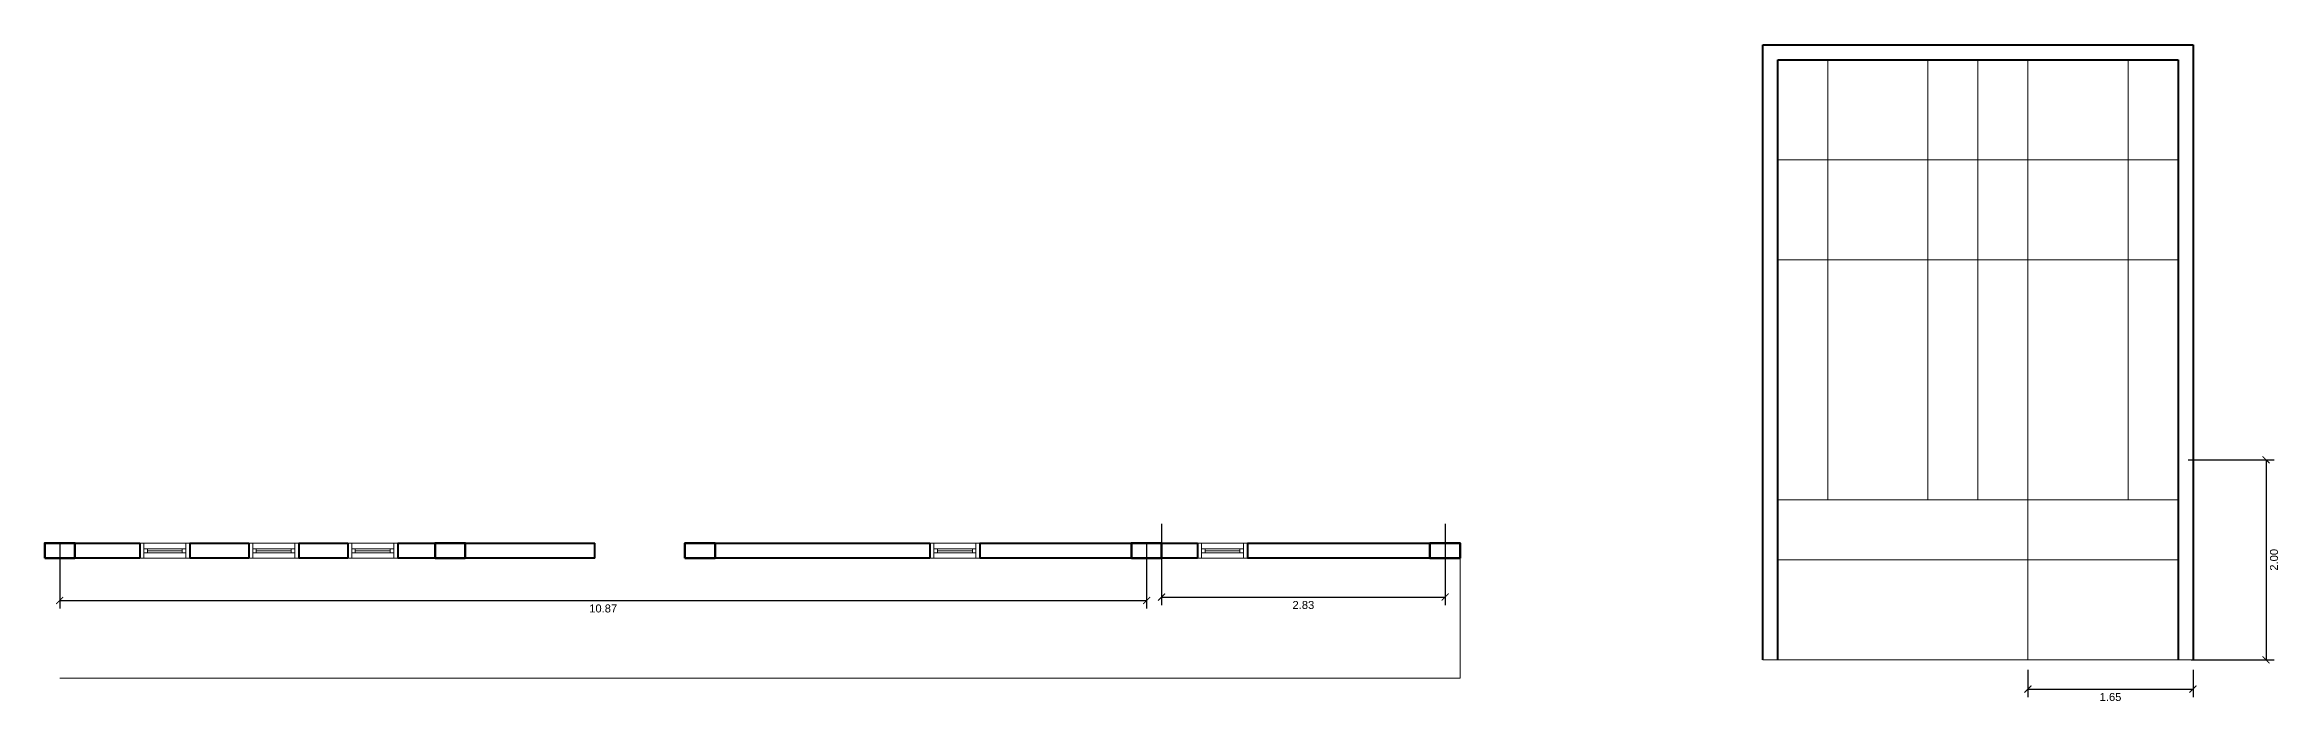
# Model space of a CAD drawing. Header units: millimetres. Extents: x 107 to 309, y 11 to 70.
# Drawn here: x 250.53 to 272.87, y 36.23 to 42.81 of the extents above; entities that cross this region are included whole.
import ezdxf

# ---------------------------------------------------------------- set-up
doc = ezdxf.new("R2010")
doc.units = ezdxf.units.MM
doc.header["$PDMODE"] = 32
doc.layers.get('0').update_dxf_attribs({"lineweight": 0})
doc.layers.get('Defpoints').update_dxf_attribs({"color": 167, "lineweight": 0})
for name, color, linetype, lineweight in [('A-Column', 200, 'Continuous', 50), ('A-Door', 40, 'Continuous', 0), ('A-Draw', 2, 'Continuous', 0), ('A-Floor level obj', 245, 'Continuous', 0), ('A-Wall', 153, 'Continuous', 40), ('A-Window', 6, 'Continuous', 0), ('A-Window Glass', 111, 'Continuous', 0)]:
    doc.layers.add(name, color=color, linetype=linetype, lineweight=lineweight)
doc.styles.add('ejes', font='swissel.ttf')
doc.dimstyles.new('DIM50', dxfattribs={"dimtxt": 0.08, "dimasz": 0.07, "dimexe": 0.08, "dimexo": 0.1, "dimgap": 0.04, "dimtad": 2, "dimzin": 4, "dimdsep": 46, "dimtxsty": 'ejes', "dimblk": 'ARCHTICK', "dimcen": 0.05, "dimadec": 0, "dimazin": 0, "dimtfac": 1, "dimtix": 1, "dimtmove": 0, "dimatfit": 3, "dimfxl": 0.08, "dimarcsym": 0})

# ---------------------------------------------------------------- blocks, each defined once
blk = doc.blocks.new('_ArchTick')
at = {"color": 0, "linetype": 'ByBlock', "const_width": 0.15}
blk.add_lwpolyline([(-0.5, -0.5), (0.5, 0.5)], dxfattribs=at)
blk = doc.blocks.new('*D148')
at = {"layer": 'A-Draw', "color": 0, "lineweight": -2}
for p, q in [((271.955, 38.657), (272.815, 38.657)), ((272.735, 38.657), (272.735, 36.657)), ((271.988, 36.657), (272.815, 36.657))]:
    blk.add_line(p, q, dxfattribs=at)
at = {"layer": 'Defpoints', "color": 0}
for p in [(271.855, 38.657), (271.888, 36.657), (272.735, 36.657)]:
    blk.add_point(p, dxfattribs=at)
at = {"layer": 'A-Draw', "color": 0, "lineweight": -2, "xscale": 0.07, "yscale": 0.07, "zscale": 0.07}
for p, rotation in [((272.735, 38.657), 90), ((272.735, 36.657), 270)]:
    blk.add_blockref('_ArchTick', p, dxfattribs=dict(at, rotation=rotation))
at = {"layer": 'A-Draw', "color": 0, "insert": (272.815, 37.657), "char_height": 0.08, "attachment_point": 5, "rotation": 90, "style": 'ejes'}
blk.add_mtext('2.00', dxfattribs=at)
blk = doc.blocks.new('*D149')
at = {"layer": 'A-Draw', "color": 0, "lineweight": -2}
for p, q in [((270.355, 36.557), (270.355, 36.285)), ((272.005, 36.557), (272.005, 36.285)), ((270.355, 36.365), (272.005, 36.365))]:
    blk.add_line(p, q, dxfattribs=at)
at = {"layer": 'Defpoints', "color": 0}
for p in [(270.355, 36.657), (272.005, 36.657), (272.005, 36.365)]:
    blk.add_point(p, dxfattribs=at)
at = {"layer": 'A-Draw', "color": 0, "lineweight": -2, "xscale": 0.07, "yscale": 0.07, "zscale": 0.07, "rotation": 180}
blk.add_blockref('_ArchTick', (270.355, 36.365), dxfattribs=at)
at = {"layer": 'A-Draw', "color": 0, "lineweight": -2, "xscale": 0.07, "yscale": 0.07, "zscale": 0.07}
blk.add_blockref('_ArchTick', (272.005, 36.365), dxfattribs=at)
at = {"layer": 'A-Draw', "color": 0, "insert": (271.18, 36.285), "char_height": 0.08, "attachment_point": 5, "style": 'ejes'}
blk.add_mtext('1.65', dxfattribs=at)
blk = doc.blocks.new('A-Window-50cm')
at = {"layer": 'A-Window'}
for p, q in [((214.643, 40.335), (214.643, 39.915)), ((214.793, 39.915), (214.793, 40.335))]:
    blk.add_line(p, q, dxfattribs=at)
for points in [[(214.643, 40.375), (214.793, 40.375), (214.793, 40.335), (214.643, 40.335)], [(214.643, 39.915), (214.793, 39.915), (214.793, 39.875), (214.643, 39.875)]]:
    blk.add_lwpolyline(points, close=True, dxfattribs=at)
for points in [[(214.738, 40.335), (214.738, 40.299), (214.698, 40.299), (214.698, 40.335)], [(214.738, 39.915), (214.738, 39.951), (214.698, 39.951), (214.698, 39.915)]]:
    blk.add_lwpolyline(points, dxfattribs=at)
at = {"layer": 'A-Window Glass'}
for p, q in [((214.698, 40.299), (214.698, 39.951)), ((214.718, 40.299), (214.718, 39.951)), ((214.738, 40.299), (214.738, 39.951))]:
    blk.add_line(p, q, dxfattribs=at)
blk = doc.blocks.new('*D515')
at = {"layer": 'A-Draw', "color": 0, "lineweight": -2}
for p, q in [((250.678, 37.83), (250.678, 37.17)), ((261.544, 37.83), (261.544, 37.17)), ((250.678, 37.25), (261.544, 37.25))]:
    blk.add_line(p, q, dxfattribs=at)
at = {"layer": 'Defpoints', "color": 0}
for p in [(250.678, 37.93), (261.544, 37.93), (261.544, 37.25)]:
    blk.add_point(p, dxfattribs=at)
at = {"layer": 'A-Draw', "color": 0, "lineweight": -2, "xscale": 0.07, "yscale": 0.07, "zscale": 0.07, "rotation": 180}
blk.add_blockref('_ArchTick', (250.678, 37.25), dxfattribs=at)
at = {"layer": 'A-Draw', "color": 0, "lineweight": -2, "xscale": 0.07, "yscale": 0.07, "zscale": 0.07}
blk.add_blockref('_ArchTick', (261.544, 37.25), dxfattribs=at)
at = {"layer": 'A-Draw', "color": 0, "insert": (256.111, 37.17), "char_height": 0.08, "attachment_point": 5, "style": 'ejes'}
blk.add_mtext('10.87', dxfattribs=at)
blk = doc.blocks.new('*D516')
at = {"layer": 'A-Draw', "color": 0, "lineweight": -2}
for p, q in [((261.694, 38.018), (261.694, 37.205)), ((264.528, 38.018), (264.528, 37.205)), ((261.694, 37.285), (264.528, 37.285))]:
    blk.add_line(p, q, dxfattribs=at)
at = {"layer": 'Defpoints', "color": 0}
for p in [(261.694, 38.118), (264.528, 38.118), (264.528, 37.285)]:
    blk.add_point(p, dxfattribs=at)
at = {"layer": 'A-Draw', "color": 0, "lineweight": -2, "xscale": 0.07, "yscale": 0.07, "zscale": 0.07, "rotation": 180}
blk.add_blockref('_ArchTick', (261.694, 37.285), dxfattribs=at)
at = {"layer": 'A-Draw', "color": 0, "lineweight": -2, "xscale": 0.07, "yscale": 0.07, "zscale": 0.07}
blk.add_blockref('_ArchTick', (264.528, 37.285), dxfattribs=at)
at = {"layer": 'A-Draw', "color": 0, "insert": (263.111, 37.205), "char_height": 0.08, "attachment_point": 5, "style": 'ejes'}
blk.add_mtext('2.83', dxfattribs=at)

msp = doc.modelspace()

# ---------------------------------------------------------------- linework, layer by layer
at = {"layer": 'A-Column'}
for points in [[(250.528, 37.674), (250.83, 37.674), (250.83, 37.824), (250.528, 37.824)], [(254.43, 37.674), (254.732, 37.674), (254.732, 37.824), (254.43, 37.824)], [(256.928, 37.674), (257.23, 37.674), (257.23, 37.824), (256.928, 37.824)], [(261.392, 37.674), (261.694, 37.674), (261.694, 37.824), (261.392, 37.824)], [(264.376, 37.674), (264.678, 37.674), (264.678, 37.824), (264.376, 37.824)]]:
    msp.add_lwpolyline(points, close=True, dxfattribs=at)
at = {"layer": 'A-Draw'}
for p, q in [((268.355, 38.257), (268.355, 42.657)), ((269.355, 38.257), (269.355, 42.657)), ((269.855, 42.657), (269.855, 38.257)), ((270.355, 42.657), (270.355, 36.657)), ((271.355, 42.657), (271.355, 38.257)), ((267.855, 41.657), (271.855, 41.657)), ((267.855, 40.657), (271.855, 40.657)), ((267.855, 38.257), (271.855, 38.257)), ((264.678, 37.674), (264.678, 36.474)), ((267.855, 37.657), (271.855, 37.657)), ((272.005, 36.657), (267.705, 36.657))]:
    msp.add_line(p, q, dxfattribs=at)
at = {"layer": 'A-Floor level obj'}
msp.add_line((264.678, 36.474), (250.678, 36.474), dxfattribs=at)
at = {"layer": 'A-Wall'}
for p, q in [((267.705, 36.657), (267.705, 42.807)), ((267.705, 42.807), (272.005, 42.807)), ((272.005, 42.807), (272.005, 36.657)), ((267.855, 42.657), (271.855, 42.657)), ((267.855, 36.657), (267.855, 42.657)), ((271.855, 42.657), (271.855, 36.657)), ((250.828, 37.824), (251.478, 37.824)), ((251.478, 37.824), (251.478, 37.674)), ((251.978, 37.824), (251.978, 37.674)), ((251.978, 37.824), (252.567, 37.824)), ((252.567, 37.824), (252.567, 37.674)), ((253.067, 37.824), (253.067, 37.674)), ((253.067, 37.824), (253.557, 37.824)), ((253.557, 37.824), (253.557, 37.674)), ((254.057, 37.824), (254.057, 37.674)), ((254.057, 37.824), (256.028, 37.824)), ((254.428, 37.824), (254.428, 37.674)), ((256.028, 37.674), (256.028, 37.824)), ((256.928, 37.824), (256.928, 37.674)), ((256.928, 37.824), (259.378, 37.824)), ((259.378, 37.824), (259.378, 37.674)), ((259.878, 37.824), (261.544, 37.824)), ((259.878, 37.824), (259.878, 37.674)), ((261.694, 37.824), (262.053, 37.824)), ((262.053, 37.824), (262.053, 37.674)), ((262.553, 37.824), (262.553, 37.674)), ((262.553, 37.824), (264.528, 37.824)), ((251.478, 37.674), (250.678, 37.674)), ((252.567, 37.674), (251.978, 37.674)), ((253.557, 37.674), (253.067, 37.674)), ((256.028, 37.674), (254.057, 37.674)), ((259.378, 37.674), (256.928, 37.674)), ((262.053, 37.674), (259.878, 37.674)), ((264.678, 37.674), (262.553, 37.674))]:
    msp.add_line(p, q, dxfattribs=at)

# ---------------------------------------------------------------- block references
at = {"layer": 'A-Door', "xscale": -1, "rotation": 270}
for p in [(211.603, -176.97), (212.692, -176.97), (213.682, -176.97)]:
    msp.add_blockref('A-Window-50cm', p, dxfattribs=at)
at = {"layer": 'A-Door', "rotation": 89.99999999999999}
for p in [(299.753, -176.97), (302.428, -176.97)]:
    msp.add_blockref('A-Window-50cm', p, dxfattribs=at)

# ---------------------------------------------------------------- dimensions: what is measured, and where the dimension line sits
at = {"layer": 'A-Draw'}
dim = msp.add_linear_dim(base=(272.735, 36.657), p1=(271.855, 38.657), p2=(271.888, 36.657), angle=90, dimstyle='DIM50', override={"dimfxl": 0.03}, dxfattribs=at)
dim.commit()
dim.dimension.update_dxf_attribs({"geometry": '*D148', "text_midpoint": (272.815, 37.657)})
for base, p1, p2, picture, middle in [((264.528, 37.285), (261.694, 38.118), (264.528, 38.118), '*D516', (263.111, 37.205)), ((261.544, 37.25), (250.678, 37.93), (261.544, 37.93), '*D515', (256.111, 37.17)), ((272.005, 36.365), (270.355, 36.657), (272.005, 36.657), '*D149', (271.18, 36.285))]:
    dim = msp.add_linear_dim(base=base, p1=p1, p2=p2, dimstyle='DIM50', override={"dimfxl": 0.03}, dxfattribs=at)
    dim.commit()
    dim.dimension.update_dxf_attribs({"geometry": picture, "text_midpoint": middle})

doc.saveas('drawing.dxf')
